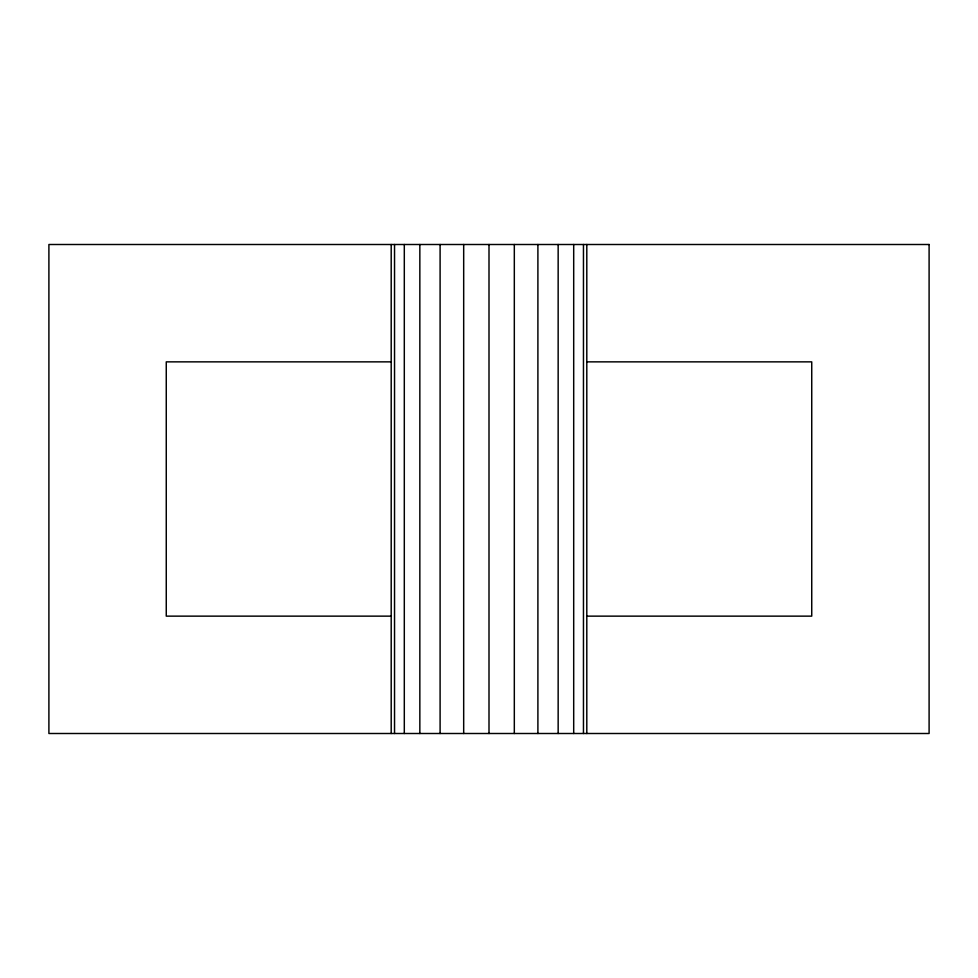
<?xml version="1.0" encoding="UTF-8"?>
<svg xmlns="http://www.w3.org/2000/svg" width="978" height="978" viewBox="0 0 978 978"><rect width="100%" height="100%" fill="white"/><g stroke="black" fill="none" stroke-linecap="round" stroke-linejoin="round"><path stroke-width="1.47" d="M391.2 361.86L166.26 361.86L166.26 616.14L391.2 616.14M586.8 361.86L811.74 361.86L811.74 616.14L586.8 616.14M586.8 244.5L586.8 733.5M583.463 244.5L583.463 733.5M573.695 244.5L573.695 733.5M558.157 244.5L558.157 733.5M537.9 244.5L537.9 733.5M514.318 244.5L514.318 733.5M489 244.5L489 733.5M463.682 244.5L463.682 733.5M440.1 244.5L440.1 733.5M419.843 244.5L419.843 733.5M404.305 244.5L404.305 733.5M394.537 244.5L394.537 733.5M391.2 244.5L391.2 733.5M929.1 244.5L48.9 244.5L48.9 733.5L929.1 733.5L929.1 244.5"/></g></svg>
